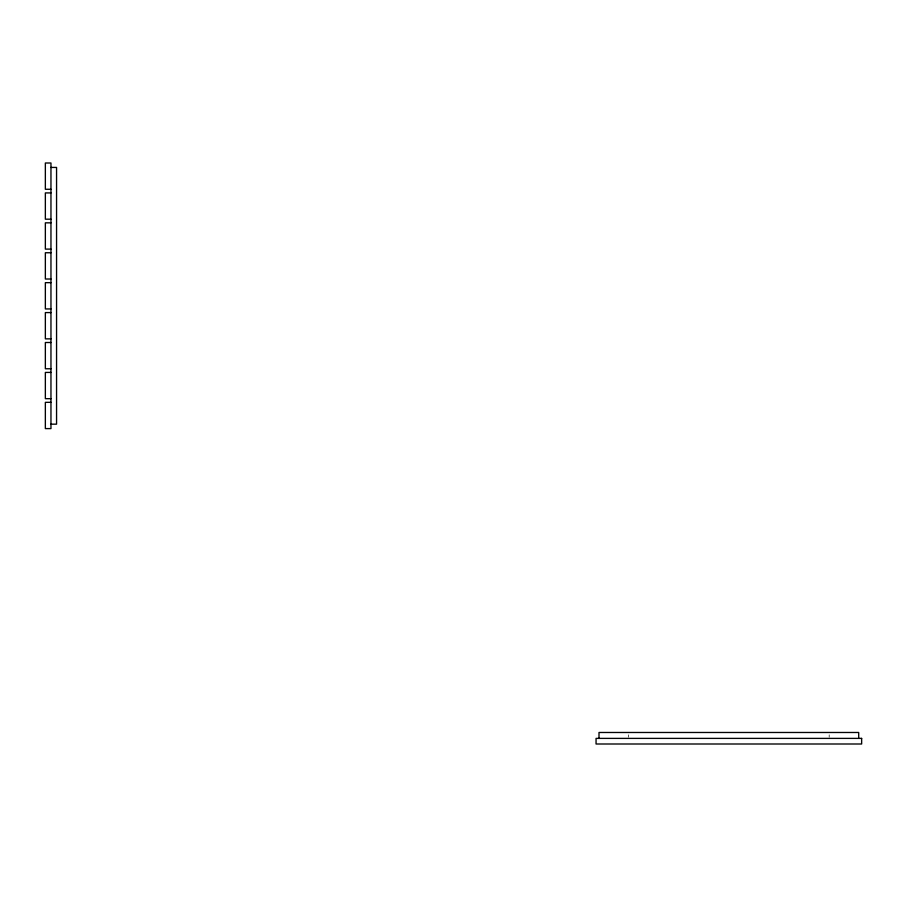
<?xml version="1.0" encoding="UTF-8"?>
<svg xmlns="http://www.w3.org/2000/svg" width="907" height="907" viewBox="0 0 907 907"><rect width="100%" height="100%" fill="white"/><g stroke="black" fill="none" stroke-linecap="round" stroke-linejoin="round"><path stroke-width="0.68" stroke-dasharray="4.54 3.4" d="M829.191 734.851L829.191 737.21M628.517 734.851L628.517 737.21"/><path stroke-width="1.36" d="M50.962 167.432L56.563 167.432L56.563 424.17L50.962 424.17M50.962 189.268L45.35 189.268L45.35 162.999L50.962 162.999L50.962 428.603L45.35 428.603L45.35 402.334L50.962 402.334M50.962 192.919L45.35 192.919L45.35 219.188L50.962 219.188M50.962 222.839L45.35 222.839L45.35 249.108L50.962 249.108M50.962 252.758L45.35 252.758L45.35 279.016L50.962 279.016M50.962 282.667L45.35 282.667L45.35 308.936L50.962 308.936M50.962 312.586L45.35 312.586L45.35 338.855L50.962 338.855M50.962 342.506L45.35 342.506L45.35 368.764L50.962 368.764M50.962 372.426L45.35 372.426L45.35 398.683L50.962 398.683M858.702 738.389L858.702 732.482L599.005 732.482L599.005 738.389M861.65 738.389L596.058 738.389L596.058 744.001L861.65 744.001L861.65 738.389"/></g></svg>
